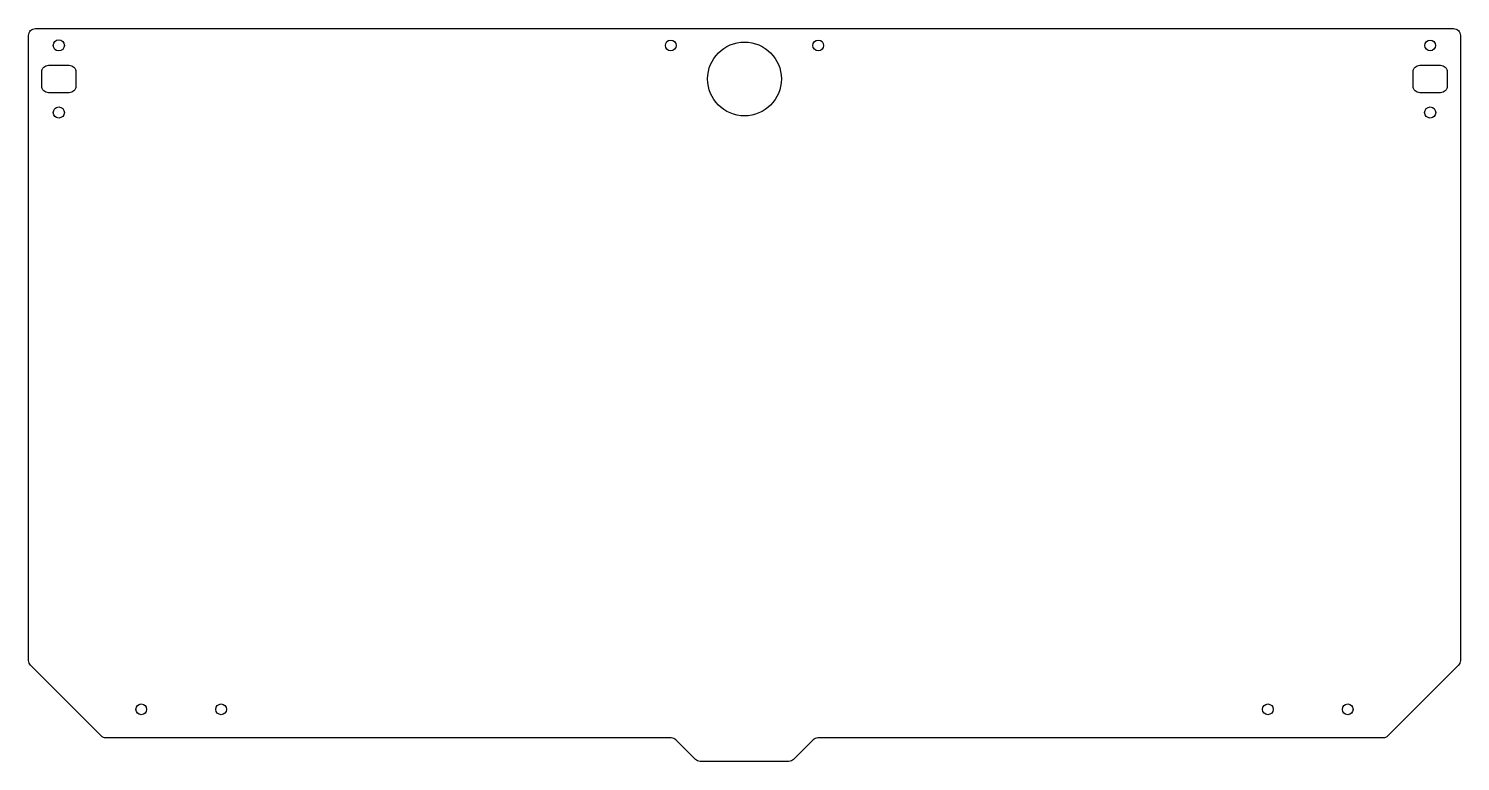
# Model space of a CAD drawing. Header units: millimetres. Extents: x -214 to 214, y -114 to 104.
import ezdxf

# ---------------------------------------------------------------- set-up
doc = ezdxf.new("R2010")
doc.units = ezdxf.units.MM

msp = doc.modelspace()

# ---------------------------------------------------------------- linework, layer by layer
for points in [[(-213.5, -83.94), (-213.5, 102.4, -0.414214), (-211.5, 104.4), (211.5, 104.4, -0.414214), (213.5, 102.4), (213.5, -83.94, -0.198912), (212.91, -85.36), (191.86, -106.41, -0.198912), (190.44, -107), (21.86, -107, 0.198912), (20.45, -107.59), (14.62, -113.41, -0.198912), (13.21, -114), (-13.21, -114, -0.198912), (-14.62, -113.41), (-20.45, -107.59, 0.198912), (-21.86, -107), (-190.44, -107, -0.198912), (-191.86, -106.41), (-212.91, -85.36, -0.198912)], [(-201.4, 85.3), (-207.6, 85.3, -0.414214), (-209.6, 87.3), (-209.6, 91.5, -0.414214), (-207.6, 93.5), (-201.4, 93.5, -0.414214), (-199.4, 91.5), (-199.4, 87.3, -0.414214)], [(199.4, 87.3), (199.4, 91.5, -0.414214), (201.4, 93.5), (207.6, 93.5, -0.414214), (209.6, 91.5), (209.6, 87.3, -0.414214), (207.6, 85.3), (201.4, 85.3, -0.414214)]]:
    msp.add_lwpolyline(points, format="xyb", close=True)
for centre, radius in [((-204.5, 99.4), 1.65), ((-22, 99.4), 1.6), ((0, 89.4), 11), ((22, 99.4), 1.6), ((204.5, 99.4), 1.6), ((-204.5, 79.4), 1.65), ((204.5, 79.4), 1.65), ((-179.9, -98.5), 1.6), ((-156.1, -98.5), 1.6), ((156.1, -98.5), 1.6), ((179.9, -98.5), 1.6)]:
    msp.add_circle(centre, radius)

doc.saveas('drawing.dxf')
